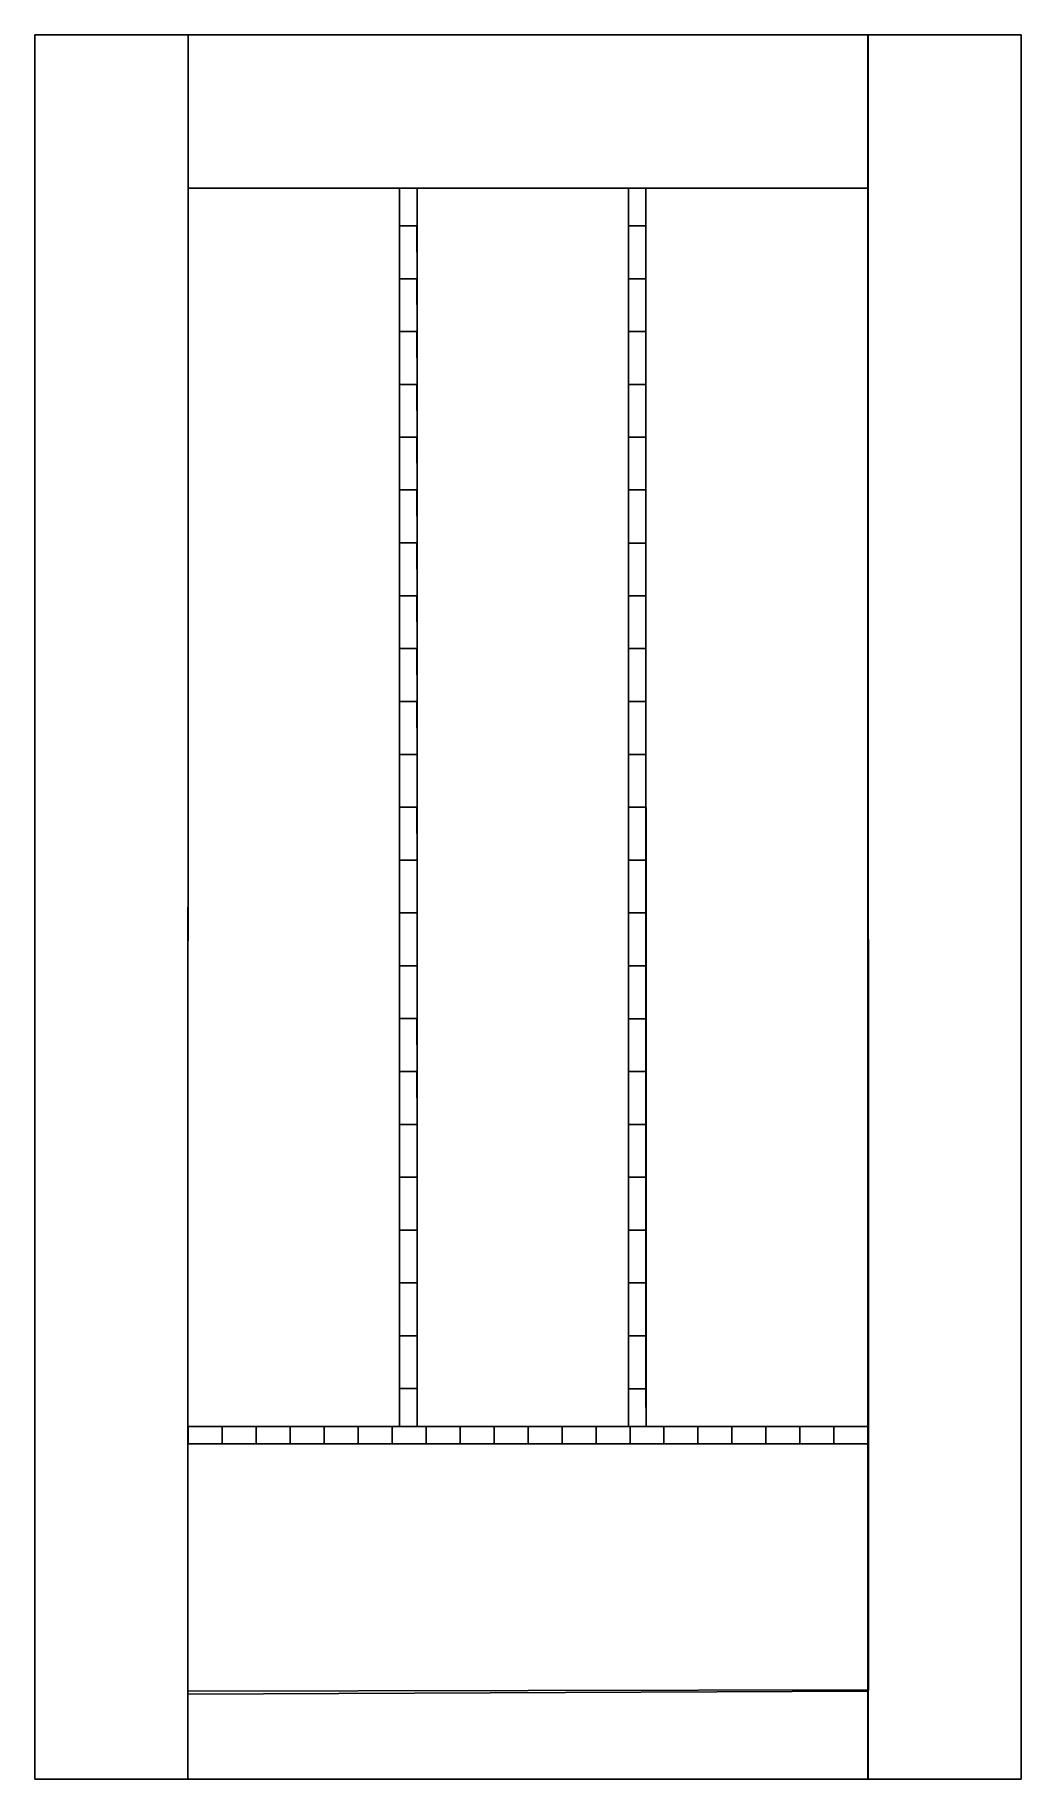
# Model space of a CAD drawing. Extents: x -140 to 140, y -495 to 0.
import ezdxf

# ---------------------------------------------------------------- set-up
doc = ezdxf.new("R2010")
doc.units = 0
doc.layers.add('BRANCO', color=7, linetype='CONTINUOUS')

msp = doc.modelspace()

# ---------------------------------------------------------------- linework, layer by layer
at = {"layer": 'BRANCO'}
for p, q in [((140, 0), (-140, 0)), ((-140, 0), (-140, -495)), ((-140, 0), (140, 0)), ((140, 0), (140, -495)), ((-96.49, -394.89, -74), (96.51, -394.89, -74)), ((-96.49, -399.89, -74), (96.51, -399.89, -74)), ((-140, -495), (-96.5, -495))]:
    msp.add_line(p, q, dxfattribs=at)
for points in [[(-140, 0), (-96.5, 0), (-96.59, -495), (-140, -495)], [(-96.5, -43.5), (-96.5, 0), (96.5, 0), (96.5, -43.5)], [(-96.5, -43.5), (-96.5, 0), (96.5, 0), (96.5, -43.5)], [(140, -495), (96.6, -495), (96.6, 0), (140, 0)], [(-96.5, -43.5), (-96.59, -470.88), (-96.59, -470, -74), (-96.51, -43.5, -74)], [(-96.51, -43.5, -74), (-96.59, -470, -74), (96.69, -469.65, -74), (96.54, -43.5, -74)], [(-96.5, -43.5), (-96.51, -43.5, -74), (96.54, -43.5, -73.87), (96.5, -43.5)], [(-31.51, -43.49, -74.03), (-31.51, -43.49, -24.03), (-36.51, -43.5, -24.03), (-36.51, -43.5, -74.03)], [(-36.49, -394.89, -74.03), (-31.49, -394.88, -74.03), (-31.51, -43.49, -74.03), (-36.51, -43.5, -74.03)], [(-31.5, -54.19, -21.19), (-31.51, -43.49, -24.03), (-36.51, -43.5, -24.03), (-36.5, -54.19, -21.19)], [(-36.51, -43.5, -24.03), (-36.5, -54.19, -21.19), (-36.5, -54.19, -74.03), (-36.51, -43.5, -74.03)], [(-31.51, -43.49, -24.03), (-31.5, -54.19, -21.19), (-31.5, -54.19, -74.03), (-31.51, -43.49, -74.03)], [(33.49, -43.5, -73.94), (33.49, -43.5, -23.94), (28.49, -43.51, -23.94), (28.49, -43.51, -73.94)], [(28.51, -394.9, -73.94), (33.51, -394.89, -73.94), (33.49, -43.5, -73.94), (28.49, -43.51, -73.94)], [(33.5, -54.2, -21.1), (33.49, -43.5, -23.94), (28.49, -43.5, -23.94), (28.5, -54.2, -21.1)], [(28.49, -43.51, -23.94), (28.5, -54.2, -21.1), (28.5, -54.2, -73.94), (28.49, -43.51, -73.94)], [(33.49, -43.5, -23.94), (33.5, -54.2, -21.1), (33.5, -54.2, -73.94), (33.49, -43.5, -73.94)], [(96.5, -43.5), (96.5, -470), (96.5, -469.65, -74), (96.54, -43.5, -74)], [(-36.5, -54.19, -21.19), (-36.5, -69.19, -17.53), (-36.5, -69.19, -74.03), (-36.5, -54.19, -74.03)], [(-31.5, -69.19, -17.53), (-31.52, -54.19, -21.19), (-36.5, -54.19, -21.19), (-36.5, -69.19, -17.53)], [(-31.5, -54.19, -21.19), (-31.5, -69.19, -17.53), (-31.5, -69.19, -74.03), (-31.5, -54.19, -74.03)], [(28.5, -54.2, -21.1), (28.5, -69.2, -17.44), (28.5, -69.2, -73.94), (28.5, -54.2, -73.94)], [(33.5, -69.2, -17.44), (33.48, -54.2, -21.1), (28.5, -54.2, -21.1), (28.5, -69.2, -17.44)], [(33.5, -54.2, -21.1), (33.5, -69.2, -17.44), (33.5, -69.2, -73.94), (33.5, -54.2, -73.94)], [(-36.5, -69.19, -17.53), (-36.5, -84.19, -14.24), (-36.5, -84.19, -74.03), (-36.5, -69.19, -74.03)], [(-31.5, -84.19, -14.24), (-31.52, -69.19, -17.53), (-36.5, -69.19, -17.53), (-36.5, -84.19, -14.24)], [(-31.5, -69.19, -17.53), (-31.5, -84.19, -14.24), (-31.5, -84.19, -74.03), (-31.5, -69.19, -74.03)], [(28.5, -69.2, -17.44), (28.5, -84.2, -14.15), (28.5, -84.2, -73.94), (28.5, -69.2, -73.94)], [(33.5, -84.2, -14.15), (33.48, -69.2, -17.44), (28.5, -69.2, -17.44), (28.5, -84.2, -14.15)], [(33.5, -69.2, -17.44), (33.5, -84.2, -14.15), (33.5, -84.2, -73.94), (33.5, -69.2, -73.94)], [(-36.5, -84.19, -14.24), (-36.5, -99.19, -11.31), (-36.5, -99.19, -74.03), (-36.5, -84.19, -74.03)], [(-31.5, -99.19, -11.31), (-31.52, -84.19, -14.24), (-36.5, -84.19, -14.24), (-36.5, -99.19, -11.31)], [(-31.5, -84.19, -14.24), (-31.5, -99.19, -11.31), (-31.5, -99.19, -74.03), (-31.5, -84.19, -74.03)], [(28.5, -84.2, -14.15), (28.5, -99.2, -11.22), (28.5, -99.2, -73.94), (28.5, -84.2, -73.94)], [(33.5, -99.2, -11.22), (33.48, -84.2, -14.15), (28.5, -84.2, -14.15), (28.5, -99.2, -11.22)], [(33.5, -84.2, -14.15), (33.5, -99.2, -11.22), (33.5, -99.2, -73.94), (33.5, -84.2, -73.94)], [(-36.5, -99.19, -11.31), (-36.5, -114.19, -8.72), (-36.5, -114.19, -74.03), (-36.5, -99.19, -74.03)], [(-31.5, -114.19, -8.72), (-31.52, -99.19, -11.31), (-36.5, -99.19, -11.31), (-36.5, -114.19, -8.72)], [(-31.5, -99.19, -11.31), (-31.5, -114.19, -8.72), (-31.5, -114.19, -74.03), (-31.5, -99.19, -74.03)], [(28.5, -99.2, -11.22), (28.5, -114.2, -8.63), (28.5, -114.2, -73.94), (28.5, -99.2, -73.94)], [(33.5, -114.2, -8.63), (33.48, -99.2, -11.22), (28.5, -99.2, -11.22), (28.5, -114.2, -8.63)], [(33.5, -99.2, -11.22), (33.5, -114.2, -8.63), (33.5, -114.2, -73.94), (33.5, -99.2, -73.94)], [(-36.5, -114.19, -8.72), (-36.51, -129.15, -6.52), (-36.5, -129.19, -74.03), (-36.5, -114.19, -74.03)], [(-31.51, -129.14, -6.52), (-31.52, -114.19, -8.72), (-36.5, -114.19, -8.72), (-36.51, -129.15, -6.52)], [(-31.5, -114.19, -8.72), (-31.51, -129.14, -6.52), (-31.5, -129.19, -74.03), (-31.5, -114.19, -74.03)], [(33.49, -129.15, -6.43), (33.48, -114.2, -8.63), (28.5, -114.19, -8.64), (28.49, -129.16, -6.43)], [(28.5, -114.2, -8.63), (28.49, -129.16, -6.43), (28.5, -129.2, -73.94), (28.5, -114.2, -73.94)], [(33.5, -114.2, -8.63), (33.49, -129.15, -6.43), (33.5, -129.2, -73.94), (33.5, -114.2, -73.94)], [(-31.5, -144.19, -4.78), (-31.52, -129.14, -6.52), (-36.51, -129.14, -6.52), (-36.5, -144.19, -4.78)], [(-36.51, -129.15, -6.52), (-36.5, -144.19, -4.78), (-36.5, -144.19, -74.03), (-36.5, -129.19, -74.03)], [(-31.51, -129.14, -6.52), (-31.5, -144.19, -4.78), (-31.5, -144.19, -74.03), (-31.5, -129.19, -74.03)], [(33.5, -144.2, -4.69), (33.48, -129.15, -6.43), (28.49, -129.15, -6.43), (28.5, -144.2, -4.69)], [(28.49, -129.16, -6.43), (28.5, -144.2, -4.69), (28.5, -144.2, -73.94), (28.5, -129.2, -73.94)], [(33.49, -129.15, -6.43), (33.5, -144.2, -4.69), (33.5, -144.2, -73.94), (33.5, -129.2, -73.94)], [(-36.5, -144.19, -4.78), (-36.5, -159.19, -3.24), (-36.5, -159.19, -74.03), (-36.5, -144.19, -74.03)], [(-31.5, -159.19, -3.24), (-31.52, -144.19, -4.78), (-36.5, -144.19, -4.78), (-36.5, -159.19, -3.24)], [(-31.5, -144.19, -4.78), (-31.5, -159.19, -3.24), (-31.5, -159.19, -74.03), (-31.5, -144.19, -74.03)], [(28.5, -144.2, -4.69), (28.5, -159.2, -3.15), (28.5, -159.2, -73.94), (28.5, -144.2, -73.94)], [(33.5, -159.2, -3.15), (33.48, -144.2, -4.69), (28.5, -144.2, -4.69), (28.5, -159.2, -3.15)], [(33.5, -144.2, -4.69), (33.5, -159.2, -3.15), (33.5, -159.2, -73.94), (33.5, -144.2, -73.94)], [(-36.5, -159.19, -3.24), (-36.51, -174.12, -1.92), (-36.5, -174.19, -74.03), (-36.5, -159.19, -74.03)], [(-31.51, -174.12, -1.92), (-31.52, -159.19, -3.24), (-36.5, -159.19, -3.24), (-36.51, -174.12, -1.92)], [(-31.5, -159.19, -3.24), (-31.51, -174.12, -1.92), (-31.5, -174.19, -74.03), (-31.5, -159.19, -74.03)], [(33.49, -174.12, -1.83), (33.48, -159.2, -3.15), (28.5, -159.19, -3.15), (28.49, -174.13, -1.83)], [(28.5, -159.2, -3.15), (28.49, -174.13, -1.83), (28.5, -174.2, -73.94), (28.5, -159.2, -73.94)], [(33.5, -159.2, -3.15), (33.49, -174.12, -1.83), (33.5, -174.2, -73.94), (33.5, -159.2, -73.94)], [(-31.5, -189.19, -1.16), (-31.52, -174.12, -1.92), (-36.51, -174.11, -1.93), (-36.5, -189.19, -1.16)], [(-36.51, -174.12, -1.92), (-36.5, -189.19, -1.16), (-36.5, -189.19, -74.03), (-36.5, -174.19, -74.03)], [(-31.51, -174.12, -1.92), (-31.5, -189.19, -1.16), (-31.5, -189.19, -74.03), (-31.5, -174.19, -74.03)], [(33.5, -189.2, -1.07), (33.48, -174.12, -1.83), (28.49, -174.12, -1.84), (28.5, -189.2, -1.07)], [(28.49, -174.13, -1.83), (28.5, -189.2, -1.07), (28.5, -189.2, -73.94), (28.5, -174.2, -73.94)], [(33.49, -174.12, -1.83), (33.5, -189.2, -1.07), (33.5, -189.2, -73.94), (33.5, -174.2, -73.94)], [(-36.5, -189.19, -1.16), (-36.5, -204.19, -0.39), (-36.5, -204.19, -74.03), (-36.5, -189.19, -74.03)], [(-31.5, -204.19, -0.39), (-31.52, -189.19, -1.16), (-36.5, -189.19, -1.16), (-36.5, -204.19, -0.39)], [(-31.5, -189.19, -1.16), (-31.5, -204.19, -0.39), (-31.5, -204.19, -74.03), (-31.5, -189.19, -74.03)], [(28.5, -189.2, -1.07), (28.5, -204.2, -0.31), (28.5, -204.2, -73.94), (28.5, -189.2, -73.94)], [(33.5, -204.2, -0.31), (33.48, -189.2, -1.07), (28.5, -189.2, -1.07), (28.5, -204.2, -0.31)], [(33.5, -189.2, -1.07), (33.5, -204.2, -0.31), (33.5, -204.2, -73.94), (33.5, -189.2, -73.94)], [(-31.5, -219.19, -0.39), (-31.5, -204.19, -0.39), (-36.5, -204.19, -0.39), (-36.51, -219.2, -0.39)], [(-36.5, -204.19, -0.39), (-36.5, -219.19, -0.39), (-36.5, -219.19, -74.03), (-36.5, -204.19, -74.03)], [(-31.5, -204.19, -0.39), (-31.5, -219.19, -0.39), (-31.5, -219.19, -74.03), (-31.5, -204.19, -74.03)], [(33.5, -219.2, -0.31), (33.5, -204.2, -0.31), (28.5, -204.2, -0.31), (28.49, -219.2, -0.31)], [(28.5, -204.2, -0.31), (28.5, -219.2, -0.31), (28.5, -219.2, -73.94), (28.5, -204.2, -73.94)], [(33.5, -204.2, -0.31), (33.5, -219.2, -0.31), (33.5, -219.2, -73.94), (33.5, -204.2, -73.94)], [(-36.51, -219.2, -0.39), (-36.5, -234.19, -0.56), (-36.5, -234.19, -74.03), (-36.5, -219.19, -74.03)], [(-31.5, -234.19, -0.56), (-31.52, -219.19, -0.39), (-36.5, -219.19, -0.39), (-36.5, -234.19, -0.56)], [(-31.51, -219.19, -0.39), (-31.5, -234.19, -0.56), (-31.5, -234.19, -74.03), (-31.5, -219.19, -74.03)], [(28.49, -219.2, -0.31), (28.5, -234.2, -0.47), (28.5, -234.2, -73.94), (28.5, -219.2, -73.94)], [(33.5, -234.2, -0.47), (33.48, -219.2, -0.31), (28.5, -219.2, -0.31), (28.5, -234.2, -0.47)], [(33.49, -219.2, -0.31), (33.5, -234.2, -0.47), (33.5, -234.2, -73.94), (33.5, -219.2, -73.94)], [(-36.5, -234.19, -0.56), (-36.5, -249.19, -1.07), (-36.5, -249.19, -74.03), (-36.5, -234.19, -74.03)], [(-31.5, -249.19, -1.07), (-31.5, -234.19, -0.56), (-36.5, -234.19, -0.56), (-36.5, -249.19, -1.07)], [(-31.5, -234.19, -0.56), (-31.5, -249.19, -1.07), (-31.5, -249.19, -74.03), (-31.5, -234.19, -74.03)], [(28.5, -234.2, -0.47), (28.5, -249.2, -0.98), (28.5, -249.2, -73.94), (28.5, -234.2, -73.94)], [(33.5, -249.2, -0.98), (33.5, -234.2, -0.47), (28.5, -234.2, -0.47), (28.5, -249.2, -0.98)], [(33.5, -234.2, -0.47), (33.5, -249.2, -0.98), (33.5, -249.2, -73.94), (33.5, -234.2, -73.94)], [(-36.5, -249.19, -1.07), (-36.5, -264.19, -1.92), (-36.5, -264.19, -74.03), (-36.5, -249.19, -74.03)], [(-31.5, -264.19, -1.92), (-31.5, -249.19, -1.07), (-36.5, -249.19, -1.07), (-36.5, -264.19, -1.92)], [(-31.5, -249.19, -1.07), (-31.5, -264.19, -1.92), (-31.5, -264.19, -74.03), (-31.5, -249.19, -74.03)], [(28.5, -249.2, -0.98), (28.5, -264.2, -1.83), (28.5, -264.2, -73.94), (28.5, -249.2, -73.94)], [(33.5, -264.2, -1.83), (33.5, -249.2, -0.98), (28.5, -249.2, -0.98), (28.5, -264.2, -1.83)], [(33.5, -249.2, -0.98), (33.5, -264.2, -1.83), (33.5, -264.2, -73.94), (33.5, -249.2, -73.94)], [(-36.5, -264.19, -1.92), (-36.5, -279.19, -3.11), (-36.5, -279.19, -74.03), (-36.5, -264.19, -74.03)], [(-31.5, -279.19, -3.11), (-31.5, -264.19, -1.92), (-36.5, -264.19, -1.92), (-36.5, -279.19, -3.11)], [(-31.5, -264.19, -1.92), (-31.5, -279.19, -3.11), (-31.5, -279.19, -74.03), (-31.5, -264.19, -74.03)], [(28.5, -264.2, -1.83), (28.5, -279.2, -3.02), (28.5, -279.2, -73.94), (28.5, -264.2, -73.94)], [(33.5, -279.2, -3.02), (33.5, -264.2, -1.83), (28.5, -264.2, -1.83), (28.5, -279.2, -3.02)], [(33.5, -264.2, -1.83), (33.5, -279.2, -3.02), (33.5, -279.2, -73.94), (33.5, -264.2, -73.94)], [(-36.5, -279.19, -3.11), (-36.5, -294.19, -4.64), (-36.5, -294.19, -74.03), (-36.5, -279.19, -74.03)], [(-31.5, -294.19, -4.64), (-31.52, -279.19, -3.11), (-36.5, -279.19, -3.11), (-36.5, -294.19, -4.64)], [(-31.5, -279.19, -3.11), (-31.5, -294.19, -4.64), (-31.5, -294.19, -74.03), (-31.5, -279.19, -74.03)], [(28.5, -279.2, -3.02), (28.5, -294.2, -4.55), (28.5, -294.2, -73.94), (28.5, -279.2, -73.94)], [(33.5, -294.2, -4.55), (33.48, -279.2, -3.02), (28.5, -279.2, -3.02), (28.5, -294.2, -4.55)], [(33.5, -279.2, -3.02), (33.5, -294.2, -4.55), (33.5, -294.2, -73.94), (33.5, -279.2, -73.94)], [(-36.5, -294.19, -4.64), (-36.5, -309.19, -6.51), (-36.49, -309.19, -74.03), (-36.5, -294.19, -74.03)], [(-31.5, -309.19, -6.51), (-31.52, -294.19, -4.64), (-36.5, -294.19, -4.64), (-36.5, -309.19, -6.51)], [(-31.5, -294.19, -4.64), (-31.5, -309.19, -6.51), (-31.49, -309.19, -74.03), (-31.5, -294.19, -74.03)], [(28.5, -294.2, -4.55), (28.5, -309.2, -6.42), (28.51, -309.2, -73.94), (28.5, -294.2, -73.94)], [(33.5, -309.2, -6.42), (33.48, -294.2, -4.55), (28.5, -294.2, -4.55), (28.5, -309.2, -6.42)], [(33.5, -294.2, -4.55), (33.5, -309.2, -6.42), (33.51, -309.2, -73.94), (33.5, -294.2, -73.94)], [(-36.5, -309.19, -6.51), (-36.5, -324.19, -8.74), (-36.5, -324.19, -74.03), (-36.5, -309.19, -74.03)], [(-31.5, -324.19, -8.74), (-31.5, -309.19, -6.51), (-36.5, -309.19, -6.51), (-36.5, -324.19, -8.74)], [(-31.5, -309.19, -6.51), (-31.5, -324.19, -8.74), (-31.5, -324.19, -74.03), (-31.5, -309.19, -74.03)], [(28.5, -309.2, -6.42), (28.5, -324.2, -8.65), (28.5, -324.2, -73.94), (28.5, -309.2, -73.94)], [(33.5, -324.2, -8.65), (33.5, -309.2, -6.42), (28.5, -309.2, -6.42), (28.5, -324.2, -8.65)], [(33.5, -309.2, -6.42), (33.5, -324.2, -8.65), (33.5, -324.2, -73.94), (33.5, -309.2, -73.94)], [(-36.5, -324.19, -8.74), (-36.5, -339.19, -11.31), (-36.5, -339.19, -74.03), (-36.5, -324.19, -74.03)], [(-31.5, -339.19, -11.31), (-31.5, -324.19, -8.74), (-36.5, -324.19, -8.74), (-36.5, -339.19, -11.31)], [(-31.5, -324.19, -8.74), (-31.5, -339.19, -11.31), (-31.5, -339.19, -74.03), (-31.5, -324.19, -74.03)], [(28.5, -324.2, -8.65), (28.5, -339.2, -11.22), (28.5, -339.2, -73.94), (28.5, -324.2, -73.94)], [(33.5, -339.2, -11.22), (33.5, -324.2, -8.65), (28.5, -324.2, -8.65), (28.5, -339.2, -11.22)], [(33.5, -324.2, -8.65), (33.5, -339.2, -11.22), (33.5, -339.2, -73.94), (33.5, -324.2, -73.94)], [(-36.5, -339.19, -11.31), (-36.5, -354.19, -14.24), (-36.5, -354.19, -74.03), (-36.5, -339.19, -74.03)], [(-31.5, -339.19, -11.31), (-36.5, -339.19, -11.31), (-36.5, -354.19, -14.24), (-31.5, -354.19, -14.24)], [(-31.5, -339.19, -11.31), (-31.5, -354.19, -14.24), (-31.5, -354.19, -74.03), (-31.5, -339.19, -74.03)], [(28.5, -339.2, -11.22), (28.5, -354.2, -14.15), (28.5, -354.2, -73.94), (28.5, -339.2, -73.94)], [(33.5, -339.2, -11.22), (28.5, -339.2, -11.22), (28.5, -354.2, -14.15), (33.5, -354.2, -14.15)], [(33.5, -339.2, -11.22), (33.5, -354.2, -14.15), (33.5, -354.2, -73.94), (33.5, -339.2, -73.94)], [(-36.5, -354.19, -14.24), (-36.5, -369.19, -17.53), (-36.5, -369.19, -74.03), (-36.5, -354.19, -74.03)], [(-36.5, -354.19, -14.24), (-36.5, -369.19, -17.53), (-31.5, -369.19, -17.54), (-31.5, -354.19, -14.24)], [(-31.5, -354.19, -14.24), (-31.5, -369.19, -17.53), (-31.5, -369.19, -74.03), (-31.5, -354.19, -74.03)], [(28.5, -354.2, -14.15), (28.5, -369.2, -17.44), (28.5, -369.2, -73.94), (28.5, -354.2, -73.94)], [(28.5, -354.2, -14.15), (28.5, -369.2, -17.44), (33.5, -369.2, -17.45), (33.5, -354.2, -14.15)], [(33.5, -354.2, -14.15), (33.5, -369.2, -17.44), (33.5, -369.2, -73.94), (33.5, -354.2, -73.94)], [(-36.5, -369.19, -17.53), (-36.5, -384.19, -21.19), (-36.5, -384.19, -74.03), (-36.5, -369.19, -74.03)], [(-31.5, -369.19, -17.53), (-36.5, -369.19, -17.53), (-36.5, -384.19, -21.19), (-31.5, -384.19, -21.19)], [(-31.5, -369.19, -17.53), (-31.5, -384.19, -21.19), (-31.5, -384.19, -74.03), (-31.5, -369.19, -74.03)], [(28.5, -369.2, -17.44), (28.5, -384.2, -21.1), (28.5, -384.2, -73.94), (28.5, -369.2, -73.94)], [(33.5, -369.2, -17.44), (28.5, -369.2, -17.44), (28.5, -384.2, -21.1), (33.5, -384.2, -21.1)], [(33.5, -369.2, -17.44), (33.5, -384.2, -21.1), (33.5, -384.2, -73.94), (33.5, -369.2, -73.94)], [(-36.5, -384.19, -21.19), (-36.49, -394.89, -24.02), (-36.49, -394.89, -74.03), (-36.5, -384.19, -74.03)], [(-31.5, -384.19, -21.19), (-36.5, -384.2, -21.19), (-36.48, -394.89, -24.03), (-31.49, -394.88, -24.03)], [(-31.5, -384.19, -21.19), (-31.49, -394.88, -24.02), (-31.49, -394.88, -74.03), (-31.5, -384.19, -74.03)], [(28.5, -384.2, -21.1), (28.51, -394.9, -23.94), (28.51, -394.9, -73.94), (28.5, -384.2, -73.94)], [(33.5, -384.2, -21.1), (28.5, -384.2, -21.1), (28.52, -394.9, -23.94), (33.51, -394.89, -23.94)], [(33.5, -384.2, -21.1), (33.51, -394.89, -23.94), (33.51, -394.89, -73.94), (33.5, -384.2, -73.94)], [(-86.84, -399.89, -19.03), (-96.49, -399.89, -23.83), (-96.49, -394.89, -23.83), (-86.84, -394.89, -19.03)], [(-96.49, -394.89, -23.83), (-96.49, -394.89, -74), (-96.49, -399.89, -74), (-96.49, -399.89, -23.83)], [(-86.84, -394.89, -19.03), (-96.49, -394.89, -23.83), (-96.49, -394.89, -74), (-86.84, -394.89, -74)], [(-77.19, -399.89, -14.84), (-86.84, -399.89, -19.03), (-86.84, -394.89, -19.03), (-77.19, -394.89, -14.84)], [(-77.19, -394.89, -14.84), (-86.84, -394.89, -19.03), (-86.84, -394.89, -74), (-77.19, -394.89, -74)], [(-67.54, -399.89, -11.22), (-77.19, -399.89, -14.84), (-77.19, -394.89, -14.84), (-67.54, -394.89, -11.22)], [(-67.54, -394.89, -11.22), (-77.19, -394.89, -14.84), (-77.19, -394.89, -74), (-67.54, -394.89, -74)], [(-57.89, -399.89, -8.13), (-67.54, -399.89, -11.22), (-67.54, -394.89, -11.22), (-57.89, -394.89, -8.13)], [(-57.89, -394.89, -8.13), (-67.54, -394.89, -11.22), (-67.54, -394.89, -74), (-57.89, -394.89, -74)], [(-48.24, -399.89, -5.56), (-57.89, -399.89, -8.13), (-57.89, -394.89, -8.13), (-48.24, -394.89, -5.56)], [(-48.24, -394.89, -5.56), (-57.89, -394.89, -8.13), (-57.89, -394.89, -74), (-48.24, -394.89, -74)], [(-38.59, -399.89, -3.48), (-48.24, -399.89, -5.56), (-48.24, -394.89, -5.56), (-38.59, -394.89, -3.48)], [(-38.59, -394.89, -3.48), (-48.24, -394.89, -5.56), (-48.24, -394.89, -74), (-38.59, -394.89, -74)], [(-28.94, -399.89, -1.87), (-38.59, -399.89, -3.48), (-38.59, -394.89, -3.48), (-28.94, -394.89, -1.87)], [(-28.94, -394.89, -1.87), (-38.59, -394.89, -3.48), (-38.59, -394.89, -74), (-28.94, -394.89, -74)], [(-31.49, -394.88, -74.03), (-31.49, -394.88, -24.03), (-36.49, -394.89, -24.03), (-36.49, -394.89, -74.03)], [(-19.29, -399.89, -0.73), (-28.94, -399.89, -1.87), (-28.94, -394.89, -1.87), (-19.29, -394.89, -0.73)], [(-19.29, -394.89, -0.73), (-28.94, -394.89, -1.87), (-28.94, -394.89, -74), (-19.29, -394.89, -74)], [(-9.64, -399.89, -0.05), (-19.29, -399.89, -0.73), (-19.29, -394.89, -0.73), (-9.64, -394.89, -0.05)], [(-9.64, -394.89, -0.05), (-19.29, -394.89, -0.73), (-19.29, -394.89, -74), (-9.64, -394.89, -74)], [(0.01, -399.89, 0.17), (-9.64, -399.89, -0.05), (-9.64, -394.89, -0.05), (0.01, -394.89, 0.17)], [(0.01, -394.89, 0.17), (-9.64, -394.89, 0.17), (-9.64, -394.89, -74), (0.01, -394.89, -74)], [(9.66, -394.89, -0.05), (9.66, -399.89, -0.05), (0.01, -399.89, 0.17), (0.01, -394.89, 0.17)], [(9.66, -394.89, -0.05), (0.01, -394.89, 0.17), (0.01, -394.89, -74), (9.66, -394.89, -74)], [(19.31, -399.89, -0.73), (9.66, -399.89, -0.05), (9.66, -394.89, -0.05), (19.31, -394.89, -0.73)], [(19.31, -394.89, -0.73), (9.66, -394.89, -0.05), (9.66, -394.89, -74), (19.31, -394.89, -74)], [(28.96, -399.89, -1.87), (19.31, -399.89, -0.73), (19.31, -394.89, -0.73), (28.96, -394.89, -1.87)], [(28.96, -394.89, -1.87), (19.31, -394.89, -0.73), (19.31, -394.89, -74), (28.96, -394.89, -74)], [(33.51, -394.89, -73.94), (33.51, -394.89, -23.94), (28.51, -394.9, -23.94), (28.51, -394.9, -73.94)], [(38.61, -399.89, -3.48), (28.96, -399.89, -1.87), (28.96, -394.89, -1.87), (38.61, -394.89, -3.48)], [(38.61, -394.89, -3.48), (28.96, -394.89, -1.87), (28.96, -394.89, -74), (38.61, -394.89, -74)], [(48.26, -399.89, -5.56), (38.61, -399.89, -3.48), (38.61, -394.89, -3.48), (48.26, -394.89, -5.56)], [(48.26, -394.89, -5.56), (38.61, -394.89, -3.48), (38.61, -394.89, -74), (48.26, -394.89, -74)], [(57.91, -399.89, -8.13), (48.26, -399.89, -5.56), (48.26, -394.89, -5.56), (57.91, -394.89, -8.13)], [(57.91, -394.89, -8.13), (48.26, -394.89, -5.56), (48.26, -394.89, -74), (57.91, -394.89, -74)], [(67.56, -399.89, -11.22), (57.91, -399.89, -8.13), (57.91, -394.89, -8.13), (67.56, -394.89, -11.22)], [(67.56, -394.89, -11.22), (57.91, -394.89, -8.13), (57.91, -394.89, -74), (67.56, -394.89, -74)], [(77.21, -399.89, -14.84), (67.56, -399.89, -11.22), (67.56, -394.89, -11.22), (77.21, -394.89, -14.84)], [(77.21, -394.89, -14.84), (67.56, -394.89, -11.22), (67.56, -394.89, -74), (77.21, -394.89, -74)], [(86.86, -399.89, -19.03), (77.21, -399.89, -14.84), (77.21, -394.89, -14.84), (86.86, -394.89, -19.03)], [(86.86, -394.89, -19.03), (77.21, -394.89, -14.84), (77.21, -394.89, -74), (86.86, -394.89, -74)], [(96.51, -399.89, -23.83), (86.86, -399.89, -19.03), (86.86, -394.89, -19.03), (96.51, -394.89, -23.83)], [(96.51, -394.89, -23.83), (86.86, -394.89, -19.03), (86.86, -394.89, -74), (96.51, -394.89, -74)], [(96.51, -394.89, -23.83), (96.51, -394.89, -74), (96.51, -399.89, -74), (96.51, -399.89, -23.83)], [(-86.84, -399.89, -19.03), (-96.49, -399.89, -23.83), (-96.49, -399.89, -74), (-86.84, -399.89, -74)], [(-77.19, -399.89, -14.84), (-86.84, -399.89, -19.03), (-86.84, -399.89, -74), (-77.19, -399.89, -74)], [(-67.54, -399.89, -11.22), (-77.19, -399.89, -14.84), (-77.19, -399.89, -74), (-67.54, -399.89, -74)], [(-57.89, -399.89, -8.13), (-67.54, -399.89, -11.22), (-67.54, -399.89, -74), (-57.89, -399.89, -74)], [(-48.24, -399.89, -5.56), (-57.89, -399.89, -8.13), (-57.89, -399.89, -74), (-48.24, -399.89, -74)], [(-38.59, -399.89, -3.48), (-48.24, -399.89, -5.56), (-48.24, -399.89, -74), (-38.59, -399.89, -74)], [(-28.94, -399.89, -1.87), (-38.59, -399.89, -3.48), (-38.59, -399.89, -74), (-28.94, -399.89, -74)], [(-19.29, -399.89, -0.73), (-28.94, -399.89, -1.87), (-28.94, -399.89, -74), (-19.29, -399.89, -74)], [(-9.64, -399.89, -0.05), (-19.29, -399.89, -0.73), (-19.29, -399.89, -74), (-9.64, -399.89, -74)], [(0.01, -399.89, 0.17), (-9.64, -399.89, 0.17), (-9.64, -399.89, -74), (0.01, -399.89, -74)], [(9.66, -399.89, -0.05), (0.01, -399.89, 0.17), (0.01, -399.89, -74), (9.66, -399.89, -74)], [(19.31, -399.89, -0.73), (9.66, -399.89, -0.05), (9.66, -399.89, -74), (19.31, -399.89, -74)], [(28.96, -399.89, -1.87), (19.31, -399.89, -0.73), (19.31, -399.89, -74), (28.96, -399.89, -74)], [(38.61, -399.89, -3.48), (28.96, -399.89, -1.87), (28.96, -399.89, -74), (38.61, -399.89, -74)], [(48.26, -399.89, -5.56), (38.61, -399.89, -3.48), (38.61, -399.89, -74), (48.26, -399.89, -74)], [(57.91, -399.89, -8.13), (48.26, -399.89, -5.56), (48.26, -399.89, -74), (57.91, -399.89, -74)], [(67.56, -399.89, -11.22), (57.91, -399.89, -8.13), (57.91, -399.89, -74), (67.56, -399.89, -74)], [(77.21, -399.89, -14.84), (67.56, -399.89, -11.22), (67.56, -399.89, -74), (77.21, -399.89, -74)], [(86.86, -399.89, -19.03), (77.21, -399.89, -14.84), (77.21, -399.89, -74), (86.86, -399.89, -74)], [(96.51, -399.89, -23.83), (86.86, -399.89, -19.03), (86.86, -399.89, -74), (96.51, -399.89, -74)], [(-96.59, -470.88), (-96.59, -470, -74), (96.69, -469.65, -74), (96.5, -470)], [(96.5, -470), (96.5, -495), (-96.59, -495), (-96.59, -470.88)]]:
    msp.add_3dface(points, dxfattribs=at)

doc.saveas('drawing.dxf')
